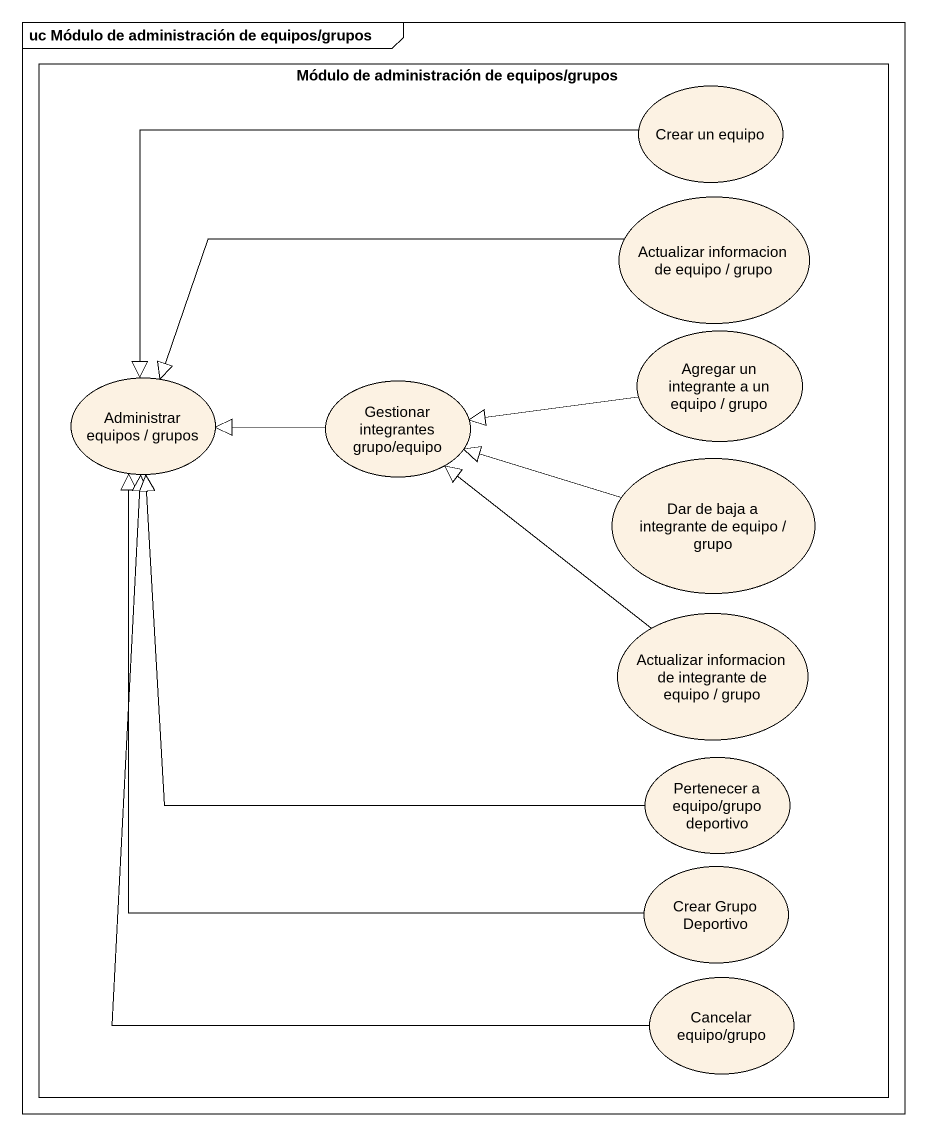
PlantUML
@startuml
mainframe uc Módulo de administración de equipos/grupos
rectangle "Módulo de administración de equipos/grupos" as Módulo_de_administración_de {
  usecase "Crear un equipo" as Crear_un_equipo
  usecase "Actualizar informacion de equipo / grupo" as Actualizar_informacion_de
  usecase "Agregar un integrante a un equipo / grupo" as Agregar_un_integrante_a_un
  usecase "Administrar equipos / grupos" as Administrar_equipos_grupos
  usecase "Gestionar integrantes grupo/equipo" as Gestionar_integrantes_grupo
  usecase "Dar de baja a integrante de equipo / grupo" as Dar_de_baja_a_integrante_de
  usecase "Actualizar informacion de integrante de equipo / grupo" as Actualizar_informacion_de_2
  usecase "Pertenecer a equipo/grupo deportivo" as Pertenecer_a_equipo_grupo
  usecase "Crear Grupo Deportivo" as Crear_Grupo_Deportivo
  usecase "Cancelar equipo/grupo" as Cancelar_equipo_grupo
}
Crear_un_equipo -left-|> Administrar_equipos_grupos
Actualizar_informacion_de -left-|> Administrar_equipos_grupos
Agregar_un_integrante_a_un -left-|> Gestionar_integrantes_grupo
Gestionar_integrantes_grupo -left-|> Administrar_equipos_grupos
Dar_de_baja_a_integrante_de -left-|> Gestionar_integrantes_grupo
Actualizar_informacion_de_2 -up-|> Gestionar_integrantes_grupo
Pertenecer_a_equipo_grupo -up-|> Administrar_equipos_grupos
Crear_Grupo_Deportivo -up-|> Administrar_equipos_grupos
Cancelar_equipo_grupo -up-|> Administrar_equipos_grupos
@enduml
